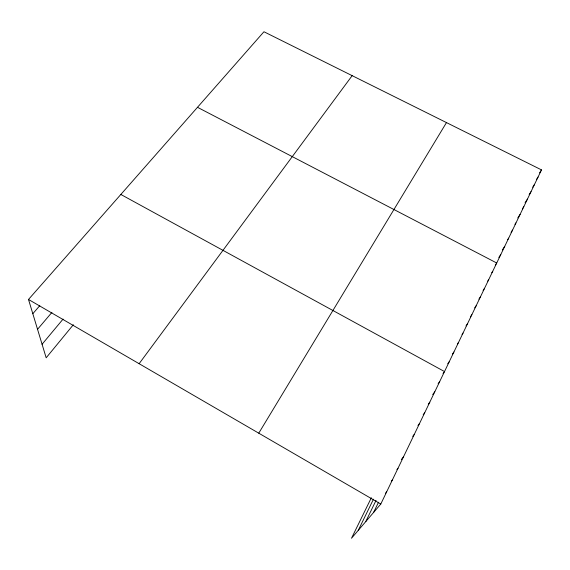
<?xml version="1.0" encoding="UTF-8"?>
<svg xmlns="http://www.w3.org/2000/svg" width="570" height="570" viewBox="0 0 570 570"><rect width="100%" height="100%" fill="white"/><g stroke="black" fill="none" stroke-linecap="round" stroke-linejoin="round"><path stroke-width="0.85" d="M371.348 497.76L351.498 538.251L380.796 504.044L541.5 169.888L263.939 31.749L28.5 299.464L46.177 357.803L73.331 324.75M373.585 512.459L378.53 502.22M365.733 521.628L376.036 500.424M358.245 530.371L373.478 499.163M258.766 433.179L446.474 122.593M539.591 172.86L541.5 169.888M536.634 179.258L538.059 177.042M532.672 187.231L534.574 184.295M529.138 194.57L531.033 191.648M525.084 202.742L527.442 199.115M522.391 208.855L523.802 206.689M517.76 217.954L520.104 214.377M514.952 224.309L515.886 222.891M511.076 232.325L512.544 230.095M507.699 239.607L508.682 238.132M502.32 249.945L504.756 246.297M498.828 257.476L500.766 254.583M495.273 265.15L496.719 262.998L197.491 107.302M491.775 272.709L492.729 271.291M487.728 281.117L488.682 279.713M483.068 290.465L484.571 288.263M478.9 299.122L480.396 296.942M474.668 307.914L476.157 305.762M470.371 316.842L471.846 314.718M466.003 325.912L467.471 323.817M462.056 334.44L463.025 333.058M457.489 343.888L458.508 342.456M452.402 354.127L453.92 351.996M447.742 363.788L449.253 361.701M443.018 373.621L444.009 372.253M438.116 383.731L439.684 381.594M139.123 363.703L352.167 75.66M432.708 394.59L434.782 391.79M428.255 404.216L429.794 402.156M423.204 414.718L424.721 412.701M417.96 425.526L419.563 423.432M412.73 436.392L414.312 434.347M401.337 459.52L403.539 456.755M396.92 469.602L398.003 468.262M391.305 481.265L392.367 479.976M42.073 344.266L63.078 319.093M385.505 493.242L386.631 491.896M37.542 329.31L51.913 312.389M32.818 313.714L39.772 305.67M120.84 194.463L444.507 371.562M28.5 299.464L380.796 504.044"/></g></svg>
